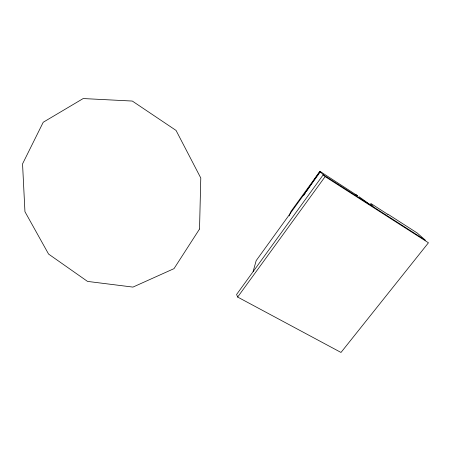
<?xml version="1.0" encoding="UTF-8"?>
<svg xmlns="http://www.w3.org/2000/svg" width="451" height="451" viewBox="0 0 451 451"><rect width="100%" height="100%" fill="white"/><g stroke="black" fill="none" stroke-linecap="round" stroke-linejoin="round"><path stroke-width="0.68" d="M199.528 228.961L200.785 178.004L176.048 130.424L132.301 101.052L83.193 98.549L43.228 122.249L22.55 163.876L24.946 211.694L48.578 254.071L87.528 281.407L132.955 287.095L174.013 268.638L199.483 229.108M253.124 271.525L256.179 260.627L320.311 171.859L320.802 172.175L319.939 171.324L290.878 211.57L289.187 215.894M303.495 195.717L305.451 192.808M306.235 191.647L319.939 171.324L357.496 195.717L355.349 194.336M325.137 176.6L428.45 242.785L341.001 352.451L237.66 297.062L325.137 176.6L320.311 171.859M387.899 214.18L417.119 232.947L425.462 240.27L323.26 174.751L236.595 294.475L237.66 297.062M387.815 214.383L370.705 203.395L373 206.659M359.007 196.687L371.59 205.735"/></g></svg>
